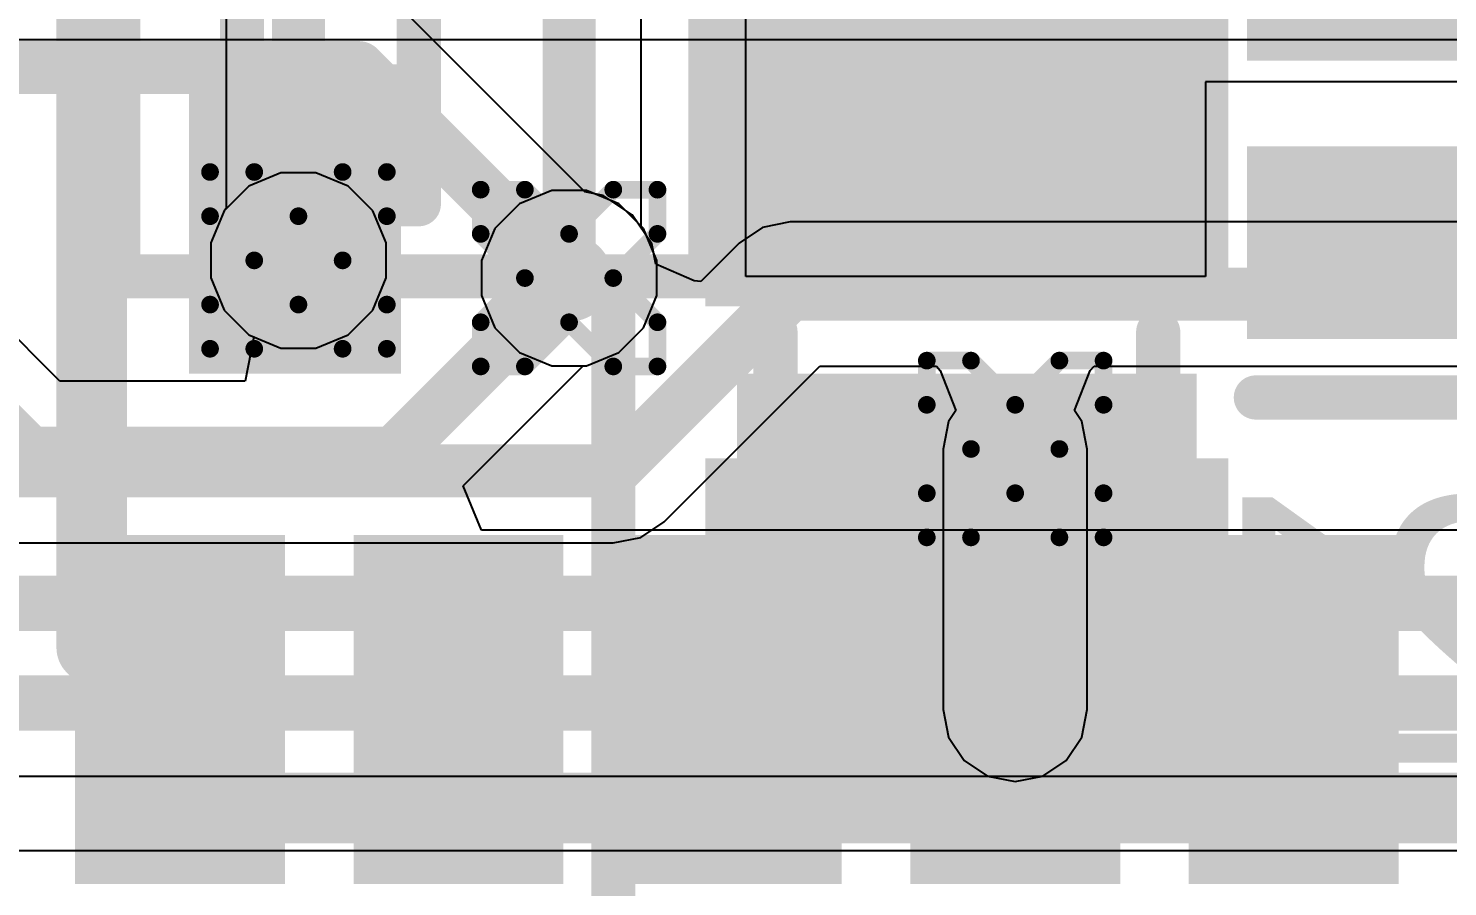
# Model space of a CAD drawing. Header units: inches. Extents: x 3 to 215, y 2 to 215.
# Drawn here: x 3.2848 to 3.4454, y 2.829 to 2.9261 of the extents above; entities that cross this region are included whole.
import ezdxf

# ---------------------------------------------------------------- set-up
doc = ezdxf.new("R2010")
doc.units = ezdxf.units.IN
doc.header["$MEASUREMENT"] = 0
for name, color, linetype in [('Bottom Layer', 5, 'Continuous'), ('Bottom Overlay', 54, 'Continuous'), ('Bottom Paste', 16, 'Continuous'), ('Bottom Solder', 6, 'Continuous'), ('Drill Drawing', 1, 'Continuous'), ('Layer 1', 16, 'Continuous'), ('Layer 2', 76, 'Continuous'), ('Top Layer', 1, 'Continuous'), ('Top Paste', 8, 'Continuous'), ('Top Solder', 216, 'Continuous'), ('Via Holes', 16, 'Continuous')]:
    doc.layers.add(name, color=color, linetype=linetype)
doc.styles.add('Arial', font='', dxfattribs={"height": 0.2})
doc.styles.get('Arial').set_extended_font_data('Arial')

# ---------------------------------------------------------------- blocks, each defined once
blk = doc.blocks.new('T____0603_B_13')
at = {"layer": 'Bottom Layer'}
for points in [[(-0.04016, 0.02559), (-0.0126, 0.02559), (-0.0126, -0.02559), (-0.04016, -0.02559)], [(0.0126, 0.02559), (0.04016, 0.02559), (0.04016, -0.02559), (0.0126, -0.02559)]]:
    blk.add_hatch(color=5, dxfattribs=at).paths.add_polyline_path(points)
at = {"layer": 'Bottom Paste'}
for points in [[(-0.04016, 0.02559), (-0.0126, 0.02559), (-0.0126, -0.02559), (-0.04016, -0.02559)], [(0.0126, 0.02559), (0.04016, 0.02559), (0.04016, -0.02559), (0.0126, -0.02559)]]:
    blk.add_hatch(color=16, dxfattribs=at).paths.add_polyline_path(points)
at = {"layer": 'Bottom Solder'}
for points in [[(-0.04416, 0.02959), (-0.0086, 0.02959), (-0.0086, -0.02959), (-0.04416, -0.02959)], [(0.0086, 0.02959), (0.04416, 0.02959), (0.04416, -0.02959), (0.0086, -0.02959)]]:
    blk.add_hatch(color=6, dxfattribs=at).paths.add_polyline_path(points)
at = {"layer": 'Bottom Overlay'}
for points in [[(0.0061, 0.02165, 0.005, 0.005, 0), (-0.00571, 0.02165, 0.005, 0.005, 0)], [(0.0061, -0.02165, 0.005, 0.005, 0), (-0.00571, -0.02165, 0.005, 0.005, 0)]]:
    blk.add_lwpolyline(points, format="xyseb", dxfattribs=at)
for points in [[(-0.00696, 0.02165, 0.0025, 0.0025, 1), (-0.00446, 0.02165, 0.0025, 0.0025, 1)], [(0.00485, 0.02165, 0.0025, 0.0025, 1), (0.00735, 0.02165, 0.0025, 0.0025, 1)], [(-0.00696, -0.02165, 0.0025, 0.0025, 1), (-0.00446, -0.02165, 0.0025, 0.0025, 1)], [(0.00485, -0.02165, 0.0025, 0.0025, 1), (0.00735, -0.02165, 0.0025, 0.0025, 1)]]:
    blk.add_lwpolyline(points, format="xyseb", close=True, dxfattribs=at)
at = {"layer": 'Bottom Overlay', "style": 'Arial', "text_generation_flag": 2}
blk.add_text('+', height=0.03, rotation=-180, dxfattribs=at).set_placement((-0.06708, 0.015))
blk = doc.blocks.new('MAX30102EFD_T_B_15')
at = {"layer": 'Bottom Layer'}
for points in [[(-0.06201, 0.10138), (-0.03248, 0.10138), (-0.03248, 0.0876), (-0.06201, 0.0876)], [(0.06201, 0.0876), (0.03248, 0.0876), (0.03248, 0.10138), (0.06201, 0.10138)], [(-0.06201, 0.06988), (-0.03248, 0.06988), (-0.03248, 0.0561), (-0.06201, 0.0561)], [(0.06201, 0.0561), (0.03248, 0.0561), (0.03248, 0.06988), (0.06201, 0.06988)], [(-0.06201, 0.03839), (-0.03248, 0.03839), (-0.03248, 0.02461), (-0.06201, 0.02461)], [(0.06201, 0.02461), (0.03248, 0.02461), (0.03248, 0.03839), (0.06201, 0.03839)], [(-0.06201, 0.00689), (-0.03248, 0.00689), (-0.03248, -0.00689), (-0.06201, -0.00689)], [(0.06201, -0.00689), (0.03248, -0.00689), (0.03248, 0.00689), (0.06201, 0.00689)], [(-0.06201, -0.02461), (-0.03248, -0.02461), (-0.03248, -0.03839), (-0.06201, -0.03839)], [(0.06201, -0.03839), (0.03248, -0.03839), (0.03248, -0.02461), (0.06201, -0.02461)], [(-0.06201, -0.0561), (-0.03248, -0.0561), (-0.03248, -0.06988), (-0.06201, -0.06988)], [(0.06201, -0.06988), (0.03248, -0.06988), (0.03248, -0.0561), (0.06201, -0.0561)], [(-0.06201, -0.0876), (-0.03248, -0.0876), (-0.03248, -0.10138), (-0.06201, -0.10138)], [(0.06201, -0.10138), (0.03248, -0.10138), (0.03248, -0.0876), (0.06201, -0.0876)]]:
    blk.add_hatch(color=5, dxfattribs=at).paths.add_polyline_path(points)
at = {"layer": 'Bottom Overlay'}
blk.add_hatch(color=54, dxfattribs=at).paths.add_polyline_path([(-0.029, -0.102), (-0.02, -0.102), (-0.02, -0.086), (-0.029, -0.086)])
at = {"layer": 'Bottom Paste'}
for points in [[(-0.06201, 0.10138), (-0.03248, 0.10138), (-0.03248, 0.0876), (-0.06201, 0.0876)], [(0.06201, 0.0876), (0.03248, 0.0876), (0.03248, 0.10138), (0.06201, 0.10138)], [(-0.06201, 0.06988), (-0.03248, 0.06988), (-0.03248, 0.0561), (-0.06201, 0.0561)], [(0.06201, 0.0561), (0.03248, 0.0561), (0.03248, 0.06988), (0.06201, 0.06988)], [(-0.06201, 0.03839), (-0.03248, 0.03839), (-0.03248, 0.02461), (-0.06201, 0.02461)], [(0.06201, 0.02461), (0.03248, 0.02461), (0.03248, 0.03839), (0.06201, 0.03839)], [(-0.06201, 0.00689), (-0.03248, 0.00689), (-0.03248, -0.00689), (-0.06201, -0.00689)], [(0.06201, -0.00689), (0.03248, -0.00689), (0.03248, 0.00689), (0.06201, 0.00689)], [(-0.06201, -0.02461), (-0.03248, -0.02461), (-0.03248, -0.03839), (-0.06201, -0.03839)], [(0.06201, -0.03839), (0.03248, -0.03839), (0.03248, -0.02461), (0.06201, -0.02461)], [(-0.06201, -0.0561), (-0.03248, -0.0561), (-0.03248, -0.06988), (-0.06201, -0.06988)], [(0.06201, -0.06988), (0.03248, -0.06988), (0.03248, -0.0561), (0.06201, -0.0561)], [(-0.06201, -0.0876), (-0.03248, -0.0876), (-0.03248, -0.10138), (-0.06201, -0.10138)], [(0.06201, -0.10138), (0.03248, -0.10138), (0.03248, -0.0876), (0.06201, -0.0876)]]:
    blk.add_hatch(color=16, dxfattribs=at).paths.add_polyline_path(points)
at = {"layer": 'Bottom Solder'}
for points in [[(-0.06601, 0.10538), (-0.02848, 0.10538), (-0.02848, 0.0836), (-0.06601, 0.0836)], [(0.06601, 0.0836), (0.02848, 0.0836), (0.02848, 0.10538), (0.06601, 0.10538)], [(-0.06601, 0.07388), (-0.02848, 0.07388), (-0.02848, 0.0521), (-0.06601, 0.0521)], [(0.06601, 0.0521), (0.02848, 0.0521), (0.02848, 0.07388), (0.06601, 0.07388)], [(-0.06601, 0.04239), (-0.02848, 0.04239), (-0.02848, 0.02061), (-0.06601, 0.02061)], [(0.06601, 0.02061), (0.02848, 0.02061), (0.02848, 0.04239), (0.06601, 0.04239)], [(-0.06601, 0.01089), (-0.02848, 0.01089), (-0.02848, -0.01089), (-0.06601, -0.01089)], [(0.06601, -0.01089), (0.02848, -0.01089), (0.02848, 0.01089), (0.06601, 0.01089)], [(-0.06601, -0.02061), (-0.02848, -0.02061), (-0.02848, -0.04239), (-0.06601, -0.04239)], [(0.06601, -0.04239), (0.02848, -0.04239), (0.02848, -0.02061), (0.06601, -0.02061)], [(-0.06601, -0.0521), (-0.02848, -0.0521), (-0.02848, -0.07388), (-0.06601, -0.07388)], [(0.06601, -0.07388), (0.02848, -0.07388), (0.02848, -0.0521), (0.06601, -0.0521)], [(-0.06601, -0.0836), (-0.02848, -0.0836), (-0.02848, -0.10538), (-0.06601, -0.10538)], [(0.06601, -0.10538), (0.02848, -0.10538), (0.02848, -0.0836), (0.06601, -0.0836)]]:
    blk.add_hatch(color=6, dxfattribs=at).paths.add_polyline_path(points)
at = {"layer": 'Bottom Overlay'}
for points in [[(0.065, 0.112, 0.005, 0.005, 0), (-0.065, 0.112, 0.005, 0.005, 0)], [(-0.075, -0.09, 0.00787, 0.00787, 0), (-0.075, -0.1, 0.00787, 0.00787, 0)], [(-0.07, -0.095, 0.00787, 0.00787, 0), (-0.075, -0.09, 0.00787, 0.00787, 0)], [(-0.07, -0.095, 0.00787, 0.00787, 0), (-0.075, -0.1, 0.00787, 0.00787, 0)], [(0.065, -0.112, 0.005, 0.005, 0), (-0.065, -0.112, 0.005, 0.005, 0)]]:
    blk.add_lwpolyline(points, format="xyseb", dxfattribs=at)
for points in [[(-0.06625, 0.112, 0.0025, 0.0025, 1), (-0.06375, 0.112, 0.0025, 0.0025, 1)], [(0.06375, 0.112, 0.0025, 0.0025, 1), (0.06625, 0.112, 0.0025, 0.0025, 1)], [(-0.07697, -0.09, 0.00394, 0.00394, 1), (-0.07303, -0.09, 0.00394, 0.00394, 1)], [(-0.07697, -0.09, 0.00394, 0.00394, 1), (-0.07303, -0.09, 0.00394, 0.00394, 1)], [(-0.07197, -0.095, 0.00394, 0.00394, 1), (-0.06803, -0.095, 0.00394, 0.00394, 1)], [(-0.07197, -0.095, 0.00394, 0.00394, 1), (-0.06803, -0.095, 0.00394, 0.00394, 1)], [(-0.07697, -0.1, 0.00394, 0.00394, 1), (-0.07303, -0.1, 0.00394, 0.00394, 1)], [(-0.07697, -0.1, 0.00394, 0.00394, 1), (-0.07303, -0.1, 0.00394, 0.00394, 1)], [(-0.06625, -0.112, 0.0025, 0.0025, 1), (-0.06375, -0.112, 0.0025, 0.0025, 1)], [(0.06375, -0.112, 0.0025, 0.0025, 1), (0.06625, -0.112, 0.0025, 0.0025, 1)]]:
    blk.add_lwpolyline(points, format="xyseb", close=True, dxfattribs=at)
blk = doc.blocks.new('ESP32_C3_MINI_1_H4_16')
at = {"layer": 'Top Layer'}
for points in [[(-0.07087, 0.20866), (-0.05512, 0.20866), (-0.05512, 0.17716), (-0.07087, 0.17716)], [(-0.03937, 0.20866), (-0.02362, 0.20866), (-0.02362, 0.17716), (-0.03937, 0.17716)], [(-0.00787, 0.20866), (0.00787, 0.20866), (0.00787, 0.17716), (-0.00787, 0.17716)], [(0.02362, 0.20866), (0.03937, 0.20866), (0.03937, 0.17716), (0.02362, 0.17716)], [(0.05512, 0.20866), (0.07087, 0.20866), (0.07087, 0.17716), (0.05512, 0.17716)]]:
    blk.add_hatch(color=1, dxfattribs=at).paths.add_polyline_path(points)
at = {"layer": 'Top Paste'}
for points in [[(-0.07087, 0.20866), (-0.05512, 0.20866), (-0.05512, 0.17716), (-0.07087, 0.17716)], [(-0.03937, 0.20866), (-0.02362, 0.20866), (-0.02362, 0.17716), (-0.03937, 0.17716)], [(-0.00787, 0.20866), (0.00787, 0.20866), (0.00787, 0.17716), (-0.00787, 0.17716)], [(0.02362, 0.20866), (0.03937, 0.20866), (0.03937, 0.17716), (0.02362, 0.17716)], [(0.05512, 0.20866), (0.07087, 0.20866), (0.07087, 0.17716), (0.05512, 0.17716)]]:
    blk.add_hatch(color=8, dxfattribs=at).paths.add_polyline_path(points)
at = {"layer": 'Top Solder'}
for points in [[(-0.07487, 0.21266), (-0.05112, 0.21266), (-0.05112, 0.17317), (-0.07487, 0.17317)], [(-0.04337, 0.21266), (-0.01962, 0.21266), (-0.01962, 0.17317), (-0.04337, 0.17317)], [(-0.01187, 0.21266), (0.01187, 0.21266), (0.01187, 0.17317), (-0.01187, 0.17317)], [(0.01962, 0.21266), (0.04337, 0.21266), (0.04337, 0.17317), (0.01962, 0.17317)], [(0.05112, 0.21266), (0.07487, 0.21266), (0.07487, 0.17317), (0.05112, 0.17317)]]:
    blk.add_hatch(color=216, dxfattribs=at).paths.add_polyline_path(points)
blk = doc.blocks.new('R___0201_B_27')
at = {"layer": 'Bottom Layer'}
for points in [[(-0.01614, 0.00728), (-0.00551, 0.00728), (-0.00551, -0.00728), (-0.01614, -0.00728)], [(0.00551, 0.00728), (0.01614, 0.00728), (0.01614, -0.00728), (0.00551, -0.00728)]]:
    blk.add_hatch(color=5, dxfattribs=at).paths.add_polyline_path(points)
at = {"layer": 'Bottom Paste'}
for points in [[(-0.01614, 0.00728), (-0.00551, 0.00728), (-0.00551, -0.00728), (-0.01614, -0.00728)], [(0.00551, 0.00728), (0.01614, 0.00728), (0.01614, -0.00728), (0.00551, -0.00728)]]:
    blk.add_hatch(color=16, dxfattribs=at).paths.add_polyline_path(points)
at = {"layer": 'Bottom Solder'}
for points in [[(-0.01831, 0.00945), (-0.00335, 0.00945), (-0.00335, -0.00945), (-0.01831, -0.00945)], [(0.00335, 0.00945), (0.01831, 0.00945), (0.01831, -0.00945), (0.00335, -0.00945)]]:
    blk.add_hatch(color=6, dxfattribs=at).paths.add_polyline_path(points)
at = {"layer": 'Bottom Overlay'}
for points in [[(-0.019, 0.01, 0.005, 0.005, 0), (0.019, 0.01, 0.005, 0.005, 0)], [(-0.019, 0.01, 0.005, 0.005, 0), (-0.019, -0.01, 0.005, 0.005, 0)], [(0.019, 0.01, 0.005, 0.005, 0), (0.019, -0.01, 0.005, 0.005, 0)], [(-0.019, -0.01, 0.005, 0.005, 0), (0.019, -0.01, 0.005, 0.005, 0)]]:
    blk.add_lwpolyline(points, format="xyseb", dxfattribs=at)
for points in [[(-0.02025, 0.01, 0.0025, 0.0025, 1), (-0.01775, 0.01, 0.0025, 0.0025, 1)], [(-0.02025, 0.01, 0.0025, 0.0025, 1), (-0.01775, 0.01, 0.0025, 0.0025, 1)], [(0.01775, 0.01, 0.0025, 0.0025, 1), (0.02025, 0.01, 0.0025, 0.0025, 1)], [(0.01775, 0.01, 0.0025, 0.0025, 1), (0.02025, 0.01, 0.0025, 0.0025, 1)], [(-0.02025, -0.01, 0.0025, 0.0025, 1), (-0.01775, -0.01, 0.0025, 0.0025, 1)], [(-0.02025, -0.01, 0.0025, 0.0025, 1), (-0.01775, -0.01, 0.0025, 0.0025, 1)], [(0.01775, -0.01, 0.0025, 0.0025, 1), (0.02025, -0.01, 0.0025, 0.0025, 1)], [(0.01775, -0.01, 0.0025, 0.0025, 1), (0.02025, -0.01, 0.0025, 0.0025, 1)]]:
    blk.add_lwpolyline(points, format="xyseb", close=True, dxfattribs=at)

msp = doc.modelspace()

# ---------------------------------------------------------------- hatches: boundary and pattern name
at = {"layer": 'Bottom Layer'}
for points in [[(3.303, 2.887), (3.327, 2.887), (3.327, 2.922), (3.303, 2.922)], [(3.365, 2.857), (3.417, 2.857), (3.417, 2.887), (3.365, 2.887)]]:
    msp.add_hatch(color=5, dxfattribs=at).paths.add_polyline_path(points)
h = msp.add_hatch(color=5, dxfattribs=at)
edge = h.paths.add_edge_path()
edge.add_arc((3.31538, 2.89981), 0.00492, 0, 360)
h = msp.add_hatch(color=5, dxfattribs=at)
edge = h.paths.add_edge_path()
edge.add_arc((3.346, 2.89781), 0.00492, 0, 360)
h = msp.add_hatch(color=5, dxfattribs=at)
edge = h.paths.add_edge_path()
edge.add_arc((3.39647, 2.87847), 0.00492, 0, 360)
at = {"layer": 'Layer 1'}
h = msp.add_hatch(color=16, dxfattribs=at)
edge = h.paths.add_edge_path()
edge.add_arc((3.31538, 2.89981), 0.00492, 0, 360)
h = msp.add_hatch(color=16, dxfattribs=at)
edge = h.paths.add_edge_path()
edge.add_arc((3.346, 2.89781), 0.00492, 0, 360)
h = msp.add_hatch(color=16, dxfattribs=at)
edge = h.paths.add_edge_path()
edge.add_arc((3.39647, 2.87847), 0.00492, 0, 360)
at = {"layer": 'Layer 2'}
h = msp.add_hatch(color=76, dxfattribs=at)
edge = h.paths.add_edge_path()
edge.add_arc((3.31538, 2.89981), 0.00492, 0, 360)
h = msp.add_hatch(color=76, dxfattribs=at)
edge = h.paths.add_edge_path()
edge.add_arc((3.346, 2.89781), 0.00492, 0, 360)
h = msp.add_hatch(color=76, dxfattribs=at)
edge = h.paths.add_edge_path()
edge.add_arc((3.39647, 2.87847), 0.00492, 0, 360)
at = {"layer": 'Top Layer'}
h = msp.add_hatch(color=1, dxfattribs=at)
edge = h.paths.add_edge_path()
edge.add_arc((3.31538, 2.89981), 0.00492, 0, 360)
h = msp.add_hatch(color=1, dxfattribs=at)
edge = h.paths.add_edge_path()
edge.add_arc((3.346, 2.89781), 0.00492, 0, 360)
h = msp.add_hatch(color=1, dxfattribs=at)
edge = h.paths.add_edge_path()
edge.add_arc((3.39647, 2.87847), 0.00492, 0, 360)
at = {"layer": 'Via Holes'}
h = msp.add_hatch(color=7, dxfattribs=at)
edge = h.paths.add_edge_path()
edge.add_arc((3.31538, 2.89981), 0.00394, 0, 360)
h = msp.add_hatch(color=7, dxfattribs=at)
edge = h.paths.add_edge_path()
edge.add_arc((3.346, 2.89781), 0.00394, 0, 360)
h = msp.add_hatch(color=7, dxfattribs=at)
edge = h.paths.add_edge_path()
edge.add_arc((3.39647, 2.87847), 0.00394, 0, 360)

# ---------------------------------------------------------------- linework, layer by layer
at = {"layer": 'Bottom Layer'}
for p, q in [((3.366, 2.898), (3.366, 2.93)), ((3.429, 2.92), (3.418, 2.92)), ((3.418, 2.92), (3.418, 2.898)), ((3.487, 2.92), (3.429, 2.92)), ((3.371, 2.898), (3.366, 2.898)), ((3.418, 2.898), (3.371, 2.898))]:
    msp.add_line(p, q, dxfattribs=at)
for points in [[(3.346, 2.89781, 0.006, 0.006, 0), (3.346, 2.935, 0.006, 0.006, 0)], [(3.292, 2.856, 0.008, 0.008, 0), (3.292, 2.93131, 0.008, 0.008, 0)], [(3.31719, 2.91254, 0.006, 0.006, 0), (3.319, 2.91435, 0.006, 0.006, 0)], [(3.31719, 2.90162, 0.006, 0.006, 0), (3.31719, 2.91254, 0.006, 0.006, 0)], [(3.31538, 2.89981, 0.006, 0.006, 0), (3.31719, 2.90162, 0.006, 0.006, 0)], [(3.292, 2.856, 0.008, 0.008, 0), (3.31016, 2.83784, 0.008, 0.008, 0)], [(3.31016, 2.83784, 0.008, 0.008, 0), (3.64716, 2.83784, 0.008, 0.008, 0)]]:
    msp.add_lwpolyline(points, format="xyseb", dxfattribs=at)
for points in [[(3.3175, 2.91435, 0.003, 0.003, 1), (3.3205, 2.91435, 0.003, 0.003, 1)], [(3.31569, 2.91254, 0.003, 0.003, 1), (3.31869, 2.91254, 0.003, 0.003, 1)], [(3.31569, 2.91254, 0.003, 0.003, 1), (3.31869, 2.91254, 0.003, 0.003, 1)], [(3.31569, 2.90162, 0.003, 0.003, 1), (3.31869, 2.90162, 0.003, 0.003, 1)], [(3.31569, 2.90162, 0.003, 0.003, 1), (3.31869, 2.90162, 0.003, 0.003, 1)], [(3.31388, 2.89981, 0.003, 0.003, 1), (3.31688, 2.89981, 0.003, 0.003, 1)], [(3.3445, 2.89781, 0.003, 0.003, 1), (3.3475, 2.89781, 0.003, 0.003, 1)], [(3.29, 2.856, 0.004, 0.004, 1), (3.294, 2.856, 0.004, 0.004, 1)], [(3.29, 2.856, 0.004, 0.004, 1), (3.294, 2.856, 0.004, 0.004, 1)], [(3.30816, 2.83784, 0.004, 0.004, 1), (3.31216, 2.83784, 0.004, 0.004, 1)], [(3.30816, 2.83784, 0.004, 0.004, 1), (3.31216, 2.83784, 0.004, 0.004, 1)]]:
    msp.add_lwpolyline(points, format="xyseb", close=True, dxfattribs=at)
at = {"layer": 'Bottom Overlay'}
for points in [[(3.295, 2.898, 0.005, 0.005, 0), (3.295, 3.033, 0.005, 0.005, 0)], [(3.362, 2.898, 0.005, 0.005, 0), (3.362, 3.033, 0.005, 0.005, 0)], [(3.295, 2.898, 0.005, 0.005, 0), (3.362, 2.898, 0.005, 0.005, 0)], [(3.351, 2.805, 0.005, 0.005, 0), (3.351, 2.898, 0.005, 0.005, 0)]]:
    msp.add_lwpolyline(points, format="xyseb", dxfattribs=at)
for points in [[(3.29375, 2.898, 0.0025, 0.0025, 1), (3.29625, 2.898, 0.0025, 0.0025, 1)], [(3.29375, 2.898, 0.0025, 0.0025, 1), (3.29625, 2.898, 0.0025, 0.0025, 1)], [(3.34975, 2.898, 0.0025, 0.0025, 1), (3.35225, 2.898, 0.0025, 0.0025, 1)], [(3.36075, 2.898, 0.0025, 0.0025, 1), (3.36325, 2.898, 0.0025, 0.0025, 1)], [(3.36075, 2.898, 0.0025, 0.0025, 1), (3.36325, 2.898, 0.0025, 0.0025, 1)]]:
    msp.add_lwpolyline(points, format="xyseb", close=True, dxfattribs=at)
at = {"layer": 'Drill Drawing'}
for points in [[(3.30538, 2.90481, 0.002, 0.002, 0), (3.30538, 2.90981, 0.002, 0.002, 0)], [(3.30538, 2.90981, 0.002, 0.002, 0), (3.31038, 2.90981, 0.002, 0.002, 0)], [(3.31038, 2.90981, 0.002, 0.002, 0), (3.31538, 2.90481, 0.002, 0.002, 0)], [(3.31538, 2.90481, 0.002, 0.002, 0), (3.32038, 2.90981, 0.002, 0.002, 0)], [(3.32038, 2.90981, 0.002, 0.002, 0), (3.32538, 2.90981, 0.002, 0.002, 0)], [(3.32538, 2.90481, 0.002, 0.002, 0), (3.32538, 2.90981, 0.002, 0.002, 0)], [(3.336, 2.90281, 0.002, 0.002, 0), (3.336, 2.90781, 0.002, 0.002, 0)], [(3.336, 2.90781, 0.002, 0.002, 0), (3.341, 2.90781, 0.002, 0.002, 0)], [(3.341, 2.90781, 0.002, 0.002, 0), (3.346, 2.90281, 0.002, 0.002, 0)], [(3.346, 2.90281, 0.002, 0.002, 0), (3.351, 2.90781, 0.002, 0.002, 0)], [(3.351, 2.90781, 0.002, 0.002, 0), (3.356, 2.90781, 0.002, 0.002, 0)], [(3.356, 2.90281, 0.002, 0.002, 0), (3.356, 2.90781, 0.002, 0.002, 0)], [(3.30538, 2.90481, 0.002, 0.002, 0), (3.31038, 2.89981, 0.002, 0.002, 0)], [(3.32038, 2.89981, 0.002, 0.002, 0), (3.32538, 2.90481, 0.002, 0.002, 0)], [(3.336, 2.90281, 0.002, 0.002, 0), (3.341, 2.89781, 0.002, 0.002, 0)], [(3.351, 2.89781, 0.002, 0.002, 0), (3.356, 2.90281, 0.002, 0.002, 0)], [(3.30538, 2.89481, 0.002, 0.002, 0), (3.31038, 2.89981, 0.002, 0.002, 0)], [(3.32038, 2.89981, 0.002, 0.002, 0), (3.32538, 2.89481, 0.002, 0.002, 0)], [(3.336, 2.89281, 0.002, 0.002, 0), (3.341, 2.89781, 0.002, 0.002, 0)], [(3.351, 2.89781, 0.002, 0.002, 0), (3.356, 2.89281, 0.002, 0.002, 0)], [(3.30538, 2.88981, 0.002, 0.002, 0), (3.30538, 2.89481, 0.002, 0.002, 0)], [(3.31038, 2.88981, 0.002, 0.002, 0), (3.31538, 2.89481, 0.002, 0.002, 0)], [(3.31538, 2.89481, 0.002, 0.002, 0), (3.32038, 2.88981, 0.002, 0.002, 0)], [(3.32538, 2.88981, 0.002, 0.002, 0), (3.32538, 2.89481, 0.002, 0.002, 0)], [(3.336, 2.88781, 0.002, 0.002, 0), (3.336, 2.89281, 0.002, 0.002, 0)], [(3.341, 2.88781, 0.002, 0.002, 0), (3.346, 2.89281, 0.002, 0.002, 0)], [(3.346, 2.89281, 0.002, 0.002, 0), (3.351, 2.88781, 0.002, 0.002, 0)], [(3.356, 2.88781, 0.002, 0.002, 0), (3.356, 2.89281, 0.002, 0.002, 0)], [(3.30538, 2.88981, 0.002, 0.002, 0), (3.31038, 2.88981, 0.002, 0.002, 0)], [(3.32038, 2.88981, 0.002, 0.002, 0), (3.32538, 2.88981, 0.002, 0.002, 0)], [(3.336, 2.88781, 0.002, 0.002, 0), (3.341, 2.88781, 0.002, 0.002, 0)], [(3.351, 2.88781, 0.002, 0.002, 0), (3.356, 2.88781, 0.002, 0.002, 0)], [(3.38647, 2.88347, 0.002, 0.002, 0), (3.38647, 2.88847, 0.002, 0.002, 0)], [(3.38647, 2.88847, 0.002, 0.002, 0), (3.39147, 2.88847, 0.002, 0.002, 0)], [(3.39147, 2.88847, 0.002, 0.002, 0), (3.39647, 2.88347, 0.002, 0.002, 0)], [(3.39647, 2.88347, 0.002, 0.002, 0), (3.40147, 2.88847, 0.002, 0.002, 0)], [(3.40147, 2.88847, 0.002, 0.002, 0), (3.40647, 2.88847, 0.002, 0.002, 0)], [(3.40647, 2.88347, 0.002, 0.002, 0), (3.40647, 2.88847, 0.002, 0.002, 0)], [(3.38647, 2.88347, 0.002, 0.002, 0), (3.39147, 2.87847, 0.002, 0.002, 0)], [(3.40147, 2.87847, 0.002, 0.002, 0), (3.40647, 2.88347, 0.002, 0.002, 0)], [(3.38647, 2.87347, 0.002, 0.002, 0), (3.39147, 2.87847, 0.002, 0.002, 0)], [(3.40147, 2.87847, 0.002, 0.002, 0), (3.40647, 2.87347, 0.002, 0.002, 0)], [(3.38647, 2.86847, 0.002, 0.002, 0), (3.38647, 2.87347, 0.002, 0.002, 0)], [(3.39147, 2.86847, 0.002, 0.002, 0), (3.39647, 2.87347, 0.002, 0.002, 0)], [(3.39647, 2.87347, 0.002, 0.002, 0), (3.40147, 2.86847, 0.002, 0.002, 0)], [(3.40647, 2.86847, 0.002, 0.002, 0), (3.40647, 2.87347, 0.002, 0.002, 0)], [(3.38647, 2.86847, 0.002, 0.002, 0), (3.39147, 2.86847, 0.002, 0.002, 0)], [(3.40147, 2.86847, 0.002, 0.002, 0), (3.40647, 2.86847, 0.002, 0.002, 0)]]:
    msp.add_lwpolyline(points, format="xyseb", dxfattribs=at)
for points in [[(3.30488, 2.90981, 0.001, 0.001, 1), (3.30588, 2.90981, 0.001, 0.001, 1)], [(3.30488, 2.90981, 0.001, 0.001, 1), (3.30588, 2.90981, 0.001, 0.001, 1)], [(3.30988, 2.90981, 0.001, 0.001, 1), (3.31088, 2.90981, 0.001, 0.001, 1)], [(3.30988, 2.90981, 0.001, 0.001, 1), (3.31088, 2.90981, 0.001, 0.001, 1)], [(3.31988, 2.90981, 0.001, 0.001, 1), (3.32088, 2.90981, 0.001, 0.001, 1)], [(3.31988, 2.90981, 0.001, 0.001, 1), (3.32088, 2.90981, 0.001, 0.001, 1)], [(3.32488, 2.90981, 0.001, 0.001, 1), (3.32588, 2.90981, 0.001, 0.001, 1)], [(3.32488, 2.90981, 0.001, 0.001, 1), (3.32588, 2.90981, 0.001, 0.001, 1)], [(3.3355, 2.90781, 0.001, 0.001, 1), (3.3365, 2.90781, 0.001, 0.001, 1)], [(3.3355, 2.90781, 0.001, 0.001, 1), (3.3365, 2.90781, 0.001, 0.001, 1)], [(3.3405, 2.90781, 0.001, 0.001, 1), (3.3415, 2.90781, 0.001, 0.001, 1)], [(3.3405, 2.90781, 0.001, 0.001, 1), (3.3415, 2.90781, 0.001, 0.001, 1)], [(3.3505, 2.90781, 0.001, 0.001, 1), (3.3515, 2.90781, 0.001, 0.001, 1)], [(3.3505, 2.90781, 0.001, 0.001, 1), (3.3515, 2.90781, 0.001, 0.001, 1)], [(3.3555, 2.90781, 0.001, 0.001, 1), (3.3565, 2.90781, 0.001, 0.001, 1)], [(3.3555, 2.90781, 0.001, 0.001, 1), (3.3565, 2.90781, 0.001, 0.001, 1)], [(3.30488, 2.90481, 0.001, 0.001, 1), (3.30588, 2.90481, 0.001, 0.001, 1)], [(3.30488, 2.90481, 0.001, 0.001, 1), (3.30588, 2.90481, 0.001, 0.001, 1)], [(3.31488, 2.90481, 0.001, 0.001, 1), (3.31588, 2.90481, 0.001, 0.001, 1)], [(3.31488, 2.90481, 0.001, 0.001, 1), (3.31588, 2.90481, 0.001, 0.001, 1)], [(3.32488, 2.90481, 0.001, 0.001, 1), (3.32588, 2.90481, 0.001, 0.001, 1)], [(3.32488, 2.90481, 0.001, 0.001, 1), (3.32588, 2.90481, 0.001, 0.001, 1)], [(3.3355, 2.90281, 0.001, 0.001, 1), (3.3365, 2.90281, 0.001, 0.001, 1)], [(3.3355, 2.90281, 0.001, 0.001, 1), (3.3365, 2.90281, 0.001, 0.001, 1)], [(3.3455, 2.90281, 0.001, 0.001, 1), (3.3465, 2.90281, 0.001, 0.001, 1)], [(3.3455, 2.90281, 0.001, 0.001, 1), (3.3465, 2.90281, 0.001, 0.001, 1)], [(3.3555, 2.90281, 0.001, 0.001, 1), (3.3565, 2.90281, 0.001, 0.001, 1)], [(3.3555, 2.90281, 0.001, 0.001, 1), (3.3565, 2.90281, 0.001, 0.001, 1)], [(3.30988, 2.89981, 0.001, 0.001, 1), (3.31088, 2.89981, 0.001, 0.001, 1)], [(3.30988, 2.89981, 0.001, 0.001, 1), (3.31088, 2.89981, 0.001, 0.001, 1)], [(3.31988, 2.89981, 0.001, 0.001, 1), (3.32088, 2.89981, 0.001, 0.001, 1)], [(3.31988, 2.89981, 0.001, 0.001, 1), (3.32088, 2.89981, 0.001, 0.001, 1)], [(3.3405, 2.89781, 0.001, 0.001, 1), (3.3415, 2.89781, 0.001, 0.001, 1)], [(3.3405, 2.89781, 0.001, 0.001, 1), (3.3415, 2.89781, 0.001, 0.001, 1)], [(3.3505, 2.89781, 0.001, 0.001, 1), (3.3515, 2.89781, 0.001, 0.001, 1)], [(3.3505, 2.89781, 0.001, 0.001, 1), (3.3515, 2.89781, 0.001, 0.001, 1)], [(3.30488, 2.89481, 0.001, 0.001, 1), (3.30588, 2.89481, 0.001, 0.001, 1)], [(3.30488, 2.89481, 0.001, 0.001, 1), (3.30588, 2.89481, 0.001, 0.001, 1)], [(3.31488, 2.89481, 0.001, 0.001, 1), (3.31588, 2.89481, 0.001, 0.001, 1)], [(3.31488, 2.89481, 0.001, 0.001, 1), (3.31588, 2.89481, 0.001, 0.001, 1)], [(3.32488, 2.89481, 0.001, 0.001, 1), (3.32588, 2.89481, 0.001, 0.001, 1)], [(3.32488, 2.89481, 0.001, 0.001, 1), (3.32588, 2.89481, 0.001, 0.001, 1)], [(3.3355, 2.89281, 0.001, 0.001, 1), (3.3365, 2.89281, 0.001, 0.001, 1)], [(3.3355, 2.89281, 0.001, 0.001, 1), (3.3365, 2.89281, 0.001, 0.001, 1)], [(3.3455, 2.89281, 0.001, 0.001, 1), (3.3465, 2.89281, 0.001, 0.001, 1)], [(3.3455, 2.89281, 0.001, 0.001, 1), (3.3465, 2.89281, 0.001, 0.001, 1)], [(3.3555, 2.89281, 0.001, 0.001, 1), (3.3565, 2.89281, 0.001, 0.001, 1)], [(3.3555, 2.89281, 0.001, 0.001, 1), (3.3565, 2.89281, 0.001, 0.001, 1)], [(3.30488, 2.88981, 0.001, 0.001, 1), (3.30588, 2.88981, 0.001, 0.001, 1)], [(3.30488, 2.88981, 0.001, 0.001, 1), (3.30588, 2.88981, 0.001, 0.001, 1)], [(3.30988, 2.88981, 0.001, 0.001, 1), (3.31088, 2.88981, 0.001, 0.001, 1)], [(3.30988, 2.88981, 0.001, 0.001, 1), (3.31088, 2.88981, 0.001, 0.001, 1)], [(3.31988, 2.88981, 0.001, 0.001, 1), (3.32088, 2.88981, 0.001, 0.001, 1)], [(3.31988, 2.88981, 0.001, 0.001, 1), (3.32088, 2.88981, 0.001, 0.001, 1)], [(3.32488, 2.88981, 0.001, 0.001, 1), (3.32588, 2.88981, 0.001, 0.001, 1)], [(3.32488, 2.88981, 0.001, 0.001, 1), (3.32588, 2.88981, 0.001, 0.001, 1)], [(3.3355, 2.88781, 0.001, 0.001, 1), (3.3365, 2.88781, 0.001, 0.001, 1)], [(3.3355, 2.88781, 0.001, 0.001, 1), (3.3365, 2.88781, 0.001, 0.001, 1)], [(3.3405, 2.88781, 0.001, 0.001, 1), (3.3415, 2.88781, 0.001, 0.001, 1)], [(3.3405, 2.88781, 0.001, 0.001, 1), (3.3415, 2.88781, 0.001, 0.001, 1)], [(3.3505, 2.88781, 0.001, 0.001, 1), (3.3515, 2.88781, 0.001, 0.001, 1)], [(3.3505, 2.88781, 0.001, 0.001, 1), (3.3515, 2.88781, 0.001, 0.001, 1)], [(3.3555, 2.88781, 0.001, 0.001, 1), (3.3565, 2.88781, 0.001, 0.001, 1)], [(3.3555, 2.88781, 0.001, 0.001, 1), (3.3565, 2.88781, 0.001, 0.001, 1)], [(3.38597, 2.88847, 0.001, 0.001, 1), (3.38697, 2.88847, 0.001, 0.001, 1)], [(3.38597, 2.88847, 0.001, 0.001, 1), (3.38697, 2.88847, 0.001, 0.001, 1)], [(3.39097, 2.88847, 0.001, 0.001, 1), (3.39197, 2.88847, 0.001, 0.001, 1)], [(3.39097, 2.88847, 0.001, 0.001, 1), (3.39197, 2.88847, 0.001, 0.001, 1)], [(3.40097, 2.88847, 0.001, 0.001, 1), (3.40197, 2.88847, 0.001, 0.001, 1)], [(3.40097, 2.88847, 0.001, 0.001, 1), (3.40197, 2.88847, 0.001, 0.001, 1)], [(3.40597, 2.88847, 0.001, 0.001, 1), (3.40697, 2.88847, 0.001, 0.001, 1)], [(3.40597, 2.88847, 0.001, 0.001, 1), (3.40697, 2.88847, 0.001, 0.001, 1)], [(3.38597, 2.88347, 0.001, 0.001, 1), (3.38697, 2.88347, 0.001, 0.001, 1)], [(3.38597, 2.88347, 0.001, 0.001, 1), (3.38697, 2.88347, 0.001, 0.001, 1)], [(3.39597, 2.88347, 0.001, 0.001, 1), (3.39697, 2.88347, 0.001, 0.001, 1)], [(3.39597, 2.88347, 0.001, 0.001, 1), (3.39697, 2.88347, 0.001, 0.001, 1)], [(3.40597, 2.88347, 0.001, 0.001, 1), (3.40697, 2.88347, 0.001, 0.001, 1)], [(3.40597, 2.88347, 0.001, 0.001, 1), (3.40697, 2.88347, 0.001, 0.001, 1)], [(3.39097, 2.87847, 0.001, 0.001, 1), (3.39197, 2.87847, 0.001, 0.001, 1)], [(3.39097, 2.87847, 0.001, 0.001, 1), (3.39197, 2.87847, 0.001, 0.001, 1)], [(3.40097, 2.87847, 0.001, 0.001, 1), (3.40197, 2.87847, 0.001, 0.001, 1)], [(3.40097, 2.87847, 0.001, 0.001, 1), (3.40197, 2.87847, 0.001, 0.001, 1)], [(3.38597, 2.87347, 0.001, 0.001, 1), (3.38697, 2.87347, 0.001, 0.001, 1)], [(3.38597, 2.87347, 0.001, 0.001, 1), (3.38697, 2.87347, 0.001, 0.001, 1)], [(3.39597, 2.87347, 0.001, 0.001, 1), (3.39697, 2.87347, 0.001, 0.001, 1)], [(3.39597, 2.87347, 0.001, 0.001, 1), (3.39697, 2.87347, 0.001, 0.001, 1)], [(3.40597, 2.87347, 0.001, 0.001, 1), (3.40697, 2.87347, 0.001, 0.001, 1)], [(3.40597, 2.87347, 0.001, 0.001, 1), (3.40697, 2.87347, 0.001, 0.001, 1)], [(3.38597, 2.86847, 0.001, 0.001, 1), (3.38697, 2.86847, 0.001, 0.001, 1)], [(3.38597, 2.86847, 0.001, 0.001, 1), (3.38697, 2.86847, 0.001, 0.001, 1)], [(3.39097, 2.86847, 0.001, 0.001, 1), (3.39197, 2.86847, 0.001, 0.001, 1)], [(3.39097, 2.86847, 0.001, 0.001, 1), (3.39197, 2.86847, 0.001, 0.001, 1)], [(3.40097, 2.86847, 0.001, 0.001, 1), (3.40197, 2.86847, 0.001, 0.001, 1)], [(3.40097, 2.86847, 0.001, 0.001, 1), (3.40197, 2.86847, 0.001, 0.001, 1)], [(3.40597, 2.86847, 0.001, 0.001, 1), (3.40697, 2.86847, 0.001, 0.001, 1)], [(3.40597, 2.86847, 0.001, 0.001, 1), (3.40697, 2.86847, 0.001, 0.001, 1)]]:
    msp.add_lwpolyline(points, format="xyseb", close=True, dxfattribs=at)
at = {"layer": 'Layer 1'}
for p, q in [((3.35416, 2.90368), (3.35416, 2.95362)), ((3.30722, 2.94738), (3.30722, 2.90569)), ((3.28838, 2.88616), (3.26116, 2.91338)), ((3.30697, 2.90543), (3.30546, 2.90178)), ((3.30722, 2.90569), (3.30697, 2.90543)), ((3.35441, 2.90343), (3.35416, 2.90368)), ((3.35592, 2.89978), (3.35441, 2.90343)), ((3.30546, 2.90178), (3.30546, 2.89784)), ((3.35592, 2.89584), (3.35592, 2.89978)), ((3.30546, 2.89784), (3.30697, 2.89419)), ((3.35441, 2.89219), (3.35592, 2.89584)), ((3.30697, 2.89419), (3.30976, 2.8914)), ((3.35162, 2.8894), (3.35441, 2.89219)), ((3.31035, 2.89116), (3.30935, 2.88616)), ((3.30976, 2.8914), (3.31035, 2.89116)), ((3.34797, 2.88789), (3.35162, 2.8894)), ((3.33402, 2.87429), (3.34761, 2.88789)), ((3.34761, 2.88789), (3.34797, 2.88789)), ((3.30935, 2.88616), (3.28838, 2.88616)), ((3.33609, 2.86929), (3.33402, 2.87429)), ((3.56556, 2.86929), (3.33609, 2.86929)), ((3.27127, 2.84144), (3.57367, 2.84144)), ((3.629, 2.833), (3.142, 2.833))]:
    msp.add_line(p, q, dxfattribs=at)
for points in [[(3.346, 2.89781, 0.006, 0.006, 0), (3.346, 2.957, 0.006, 0.006, 0)], [(3.31538, 2.89981, 0.006, 0.006, 0), (3.31538, 2.94738, 0.006, 0.006, 0)], [(3.253, 2.91, 0.006, 0.006, 0), (3.285, 2.878, 0.006, 0.006, 0)], [(3.32619, 2.878, 0.006, 0.006, 0), (3.346, 2.89781, 0.006, 0.006, 0)], [(3.285, 2.878, 0.006, 0.006, 0), (3.32619, 2.878, 0.006, 0.006, 0)], [(3.27594, 2.861, 0.00627, 0.00627, 0), (3.569, 2.861, 0.00627, 0.00627, 0)], [(3.27127, 2.84973, 0.00627, 0.00627, 0), (3.57367, 2.84973, 0.00627, 0.00627, 0)]]:
    msp.add_lwpolyline(points, format="xyseb", dxfattribs=at)
for points in [[(3.31388, 2.89981, 0.003, 0.003, 1), (3.31688, 2.89981, 0.003, 0.003, 1)], [(3.3445, 2.89781, 0.003, 0.003, 1), (3.3475, 2.89781, 0.003, 0.003, 1)], [(3.3445, 2.89781, 0.003, 0.003, 1), (3.3475, 2.89781, 0.003, 0.003, 1)], [(3.2835, 2.878, 0.003, 0.003, 1), (3.2865, 2.878, 0.003, 0.003, 1)], [(3.2835, 2.878, 0.003, 0.003, 1), (3.2865, 2.878, 0.003, 0.003, 1)], [(3.32469, 2.878, 0.003, 0.003, 1), (3.32769, 2.878, 0.003, 0.003, 1)], [(3.32469, 2.878, 0.003, 0.003, 1), (3.32769, 2.878, 0.003, 0.003, 1)]]:
    msp.add_lwpolyline(points, format="xyseb", close=True, dxfattribs=at)
at = {"layer": 'Layer 2'}
for p, q in [((3.22566, 2.9248), (3.47528, 2.9248)), ((3.3134, 2.90973), (3.30976, 2.90822)), ((3.31735, 2.90973), (3.3134, 2.90973)), ((3.321, 2.90822), (3.31735, 2.90973)), ((3.30976, 2.90822), (3.30697, 2.90543)), ((3.32379, 2.90543), (3.321, 2.90822)), ((3.34403, 2.90773), (3.34038, 2.90622)), ((3.34797, 2.90773), (3.34403, 2.90773)), ((3.35162, 2.90622), (3.34797, 2.90773)), ((3.30697, 2.90543), (3.30546, 2.90178)), ((3.3253, 2.90178), (3.32379, 2.90543)), ((3.34038, 2.90622), (3.33759, 2.90343)), ((3.35441, 2.90343), (3.35162, 2.90622)), ((3.33759, 2.90343), (3.33608, 2.89978)), ((3.35592, 2.89978), (3.35441, 2.90343)), ((3.30546, 2.90178), (3.30546, 2.89784)), ((3.3253, 2.89784), (3.3253, 2.90178)), ((3.33608, 2.89978), (3.33608, 2.89584)), ((3.35592, 2.89584), (3.35592, 2.89978)), ((3.30546, 2.89784), (3.30697, 2.89419)), ((3.32379, 2.89419), (3.3253, 2.89784)), ((3.33608, 2.89584), (3.33759, 2.89219)), ((3.35441, 2.89219), (3.35592, 2.89584)), ((3.30697, 2.89419), (3.30976, 2.8914)), ((3.321, 2.8914), (3.32379, 2.89419)), ((3.33759, 2.89219), (3.34038, 2.8894)), ((3.35162, 2.8894), (3.35441, 2.89219)), ((3.30976, 2.8914), (3.3134, 2.88989)), ((3.31735, 2.88989), (3.321, 2.8914)), ((3.3134, 2.88989), (3.31735, 2.88989)), ((3.34038, 2.8894), (3.34403, 2.88789)), ((3.34797, 2.88789), (3.35162, 2.8894)), ((3.34403, 2.88789), (3.34797, 2.88789))]:
    msp.add_line(p, q, dxfattribs=at)
at = {"layer": 'Top Layer'}
for p, q in [((3.34777, 2.90757), (3.32796, 2.92739)), ((3.34987, 2.90716), (3.34777, 2.90757)), ((3.35315, 2.90496), (3.34987, 2.90716)), ((3.35535, 2.90168), (3.35315, 2.90496)), ((3.36788, 2.90354), (3.36523, 2.90177)), ((3.371, 2.90416), (3.36788, 2.90354)), ((3.48081, 2.90416), (3.371, 2.90416)), ((3.371, 2.90416), (3.371, 2.90416)), ((3.3558, 2.8994), (3.35535, 2.90168)), ((3.36523, 2.90177), (3.3609, 2.89744)), ((3.36523, 2.90177), (3.36523, 2.90177)), ((3.36016, 2.89749), (3.3558, 2.8994)), ((3.3609, 2.89744), (3.36016, 2.89749)), ((3.35677, 2.87023), (3.37438, 2.88784)), ((3.37438, 2.88784), (3.38756, 2.88784)), ((3.38756, 2.88784), (3.38797, 2.88737)), ((3.38797, 2.88737), (3.38977, 2.88284)), ((3.40317, 2.88284), (3.40497, 2.88737)), ((3.40497, 2.88737), (3.40539, 2.88784)), ((3.40539, 2.88784), (3.47743, 2.88784)), ((3.38977, 2.88284), (3.38894, 2.88159)), ((3.40401, 2.88159), (3.40317, 2.88284)), ((3.38894, 2.88159), (3.38832, 2.87847)), ((3.40463, 2.87847), (3.40401, 2.88159)), ((3.38832, 2.87847), (3.38832, 2.849)), ((3.40463, 2.849), (3.40463, 2.87847)), ((3.35412, 2.86846), (3.35677, 2.87023)), ((3.25344, 2.86784), (3.351, 2.86784)), ((3.351, 2.86784), (3.35412, 2.86846)), ((3.351, 2.86784), (3.351, 2.86784)), ((3.38832, 2.849), (3.38894, 2.84588)), ((3.40401, 2.84588), (3.40463, 2.849)), ((3.38894, 2.84588), (3.3907, 2.84323)), ((3.40224, 2.84323), (3.40401, 2.84588)), ((3.3907, 2.84323), (3.39335, 2.84146)), ((3.39959, 2.84146), (3.40224, 2.84323)), ((3.39335, 2.84146), (3.39647, 2.84084)), ((3.39647, 2.84084), (3.39959, 2.84146))]:
    msp.add_line(p, q, dxfattribs=at)
for points in [[(3.25038, 2.92162, 0.006, 0.006, 0), (3.32219, 2.92162, 0.006, 0.006, 0)], [(3.32219, 2.92162, 0.006, 0.006, 0), (3.346, 2.89781, 0.006, 0.006, 0)], [(3.351, 2.876, 0.006, 0.006, 0), (3.371, 2.896, 0.006, 0.006, 0)], [(3.371, 2.896, 0.006, 0.006, 0), (3.48081, 2.896, 0.006, 0.006, 0)], [(3.39647, 2.849, 0.006, 0.006, 0), (3.39647, 2.87847, 0.006, 0.006, 0)], [(3.25344, 2.876, 0.006, 0.006, 0), (3.351, 2.876, 0.006, 0.006, 0)]]:
    msp.add_lwpolyline(points, format="xyseb", dxfattribs=at)
for points in [[(3.32069, 2.92162, 0.003, 0.003, 1), (3.32369, 2.92162, 0.003, 0.003, 1)], [(3.32069, 2.92162, 0.003, 0.003, 1), (3.32369, 2.92162, 0.003, 0.003, 1)], [(3.3445, 2.89781, 0.003, 0.003, 1), (3.3475, 2.89781, 0.003, 0.003, 1)], [(3.3695, 2.896, 0.003, 0.003, 1), (3.3725, 2.896, 0.003, 0.003, 1)], [(3.3695, 2.896, 0.003, 0.003, 1), (3.3725, 2.896, 0.003, 0.003, 1)], [(3.39497, 2.87847, 0.003, 0.003, 1), (3.39797, 2.87847, 0.003, 0.003, 1)], [(3.3495, 2.876, 0.003, 0.003, 1), (3.3525, 2.876, 0.003, 0.003, 1)], [(3.3495, 2.876, 0.003, 0.003, 1), (3.3525, 2.876, 0.003, 0.003, 1)], [(3.39497, 2.849, 0.003, 0.003, 1), (3.39797, 2.849, 0.003, 0.003, 1)]]:
    msp.add_lwpolyline(points, format="xyseb", close=True, dxfattribs=at)

# ---------------------------------------------------------------- block references
for name, p, rotation in [('ESP32_C3_MINI_1_H4_16', (3.36498, 3.04191), 180), ('MAX30102EFD_T_B_15', (3.4887, 2.9963), 180), ('T____0603_B_13', (3.391, 2.886), 270), ('R___0201_B_27', (3.319, 2.92517), 90)]:
    msp.add_blockref(name, p, dxfattribs=dict(rotation=rotation))

# ---------------------------------------------------------------- texts
at = {"layer": 'Bottom Overlay', "style": 'Arial', "text_generation_flag": 2}
msp.add_text('C21', height=0.03, dxfattribs=at).set_placement((3.48999, 2.843))

doc.saveas('drawing.dxf')
